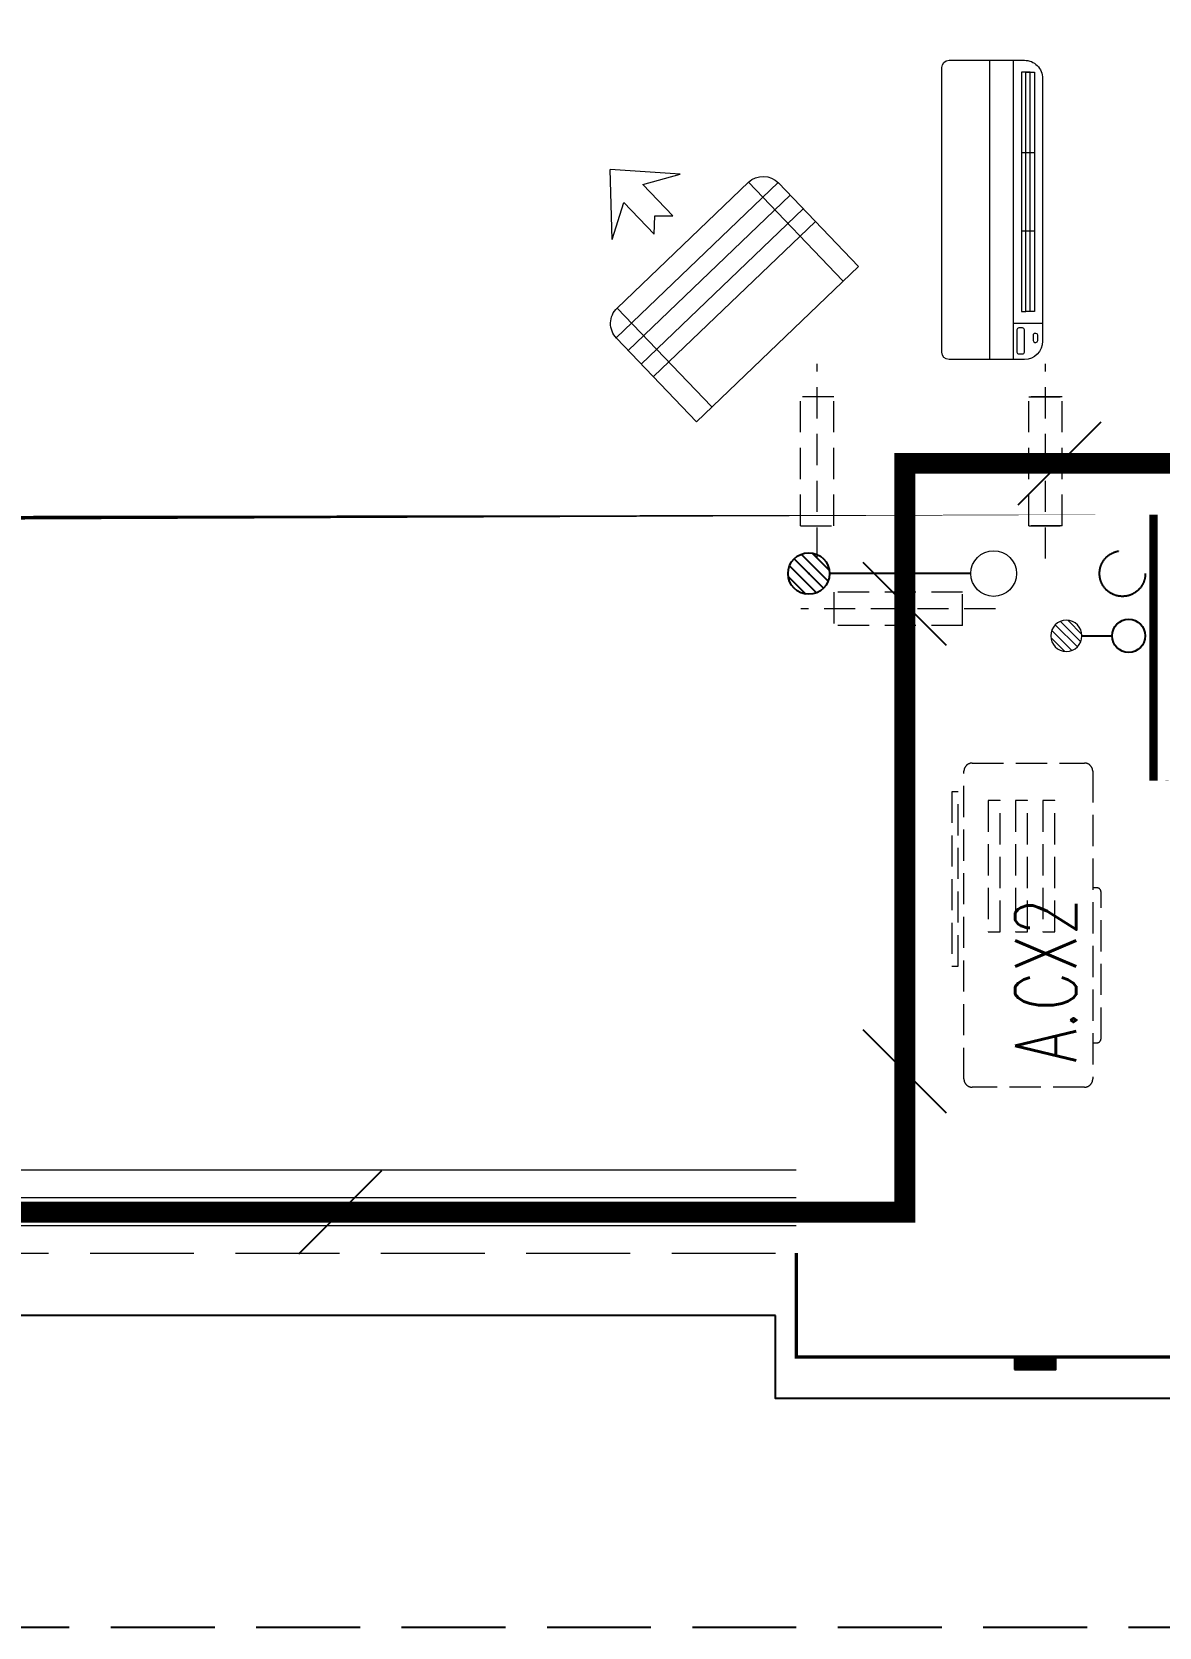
# Model space of a CAD drawing. Extents: x 5031545 to 5313844, y -886381 to -283477.
# Drawn here: x 5203856 to 5206569, y -856181 to -852343 of the extents above; entities that cross this region are included whole.
import ezdxf

# ---------------------------------------------------------------- set-up
doc = ezdxf.new("R2010")
doc.units = 0
doc.header["$LTSCALE"] = 1000
doc.header["$MEASUREMENT"] = 0
for name, pattern in [('CENTER2', [1.125, 0.75, -0.125, 0.125, -0.125]), ('DASH', [0.35, 0.25, -0.1]), ('HIDDEN', [0.375, 0.25, -0.125])]:
    doc.linetypes.add(name, pattern=pattern)
doc.layers.get('0').update_dxf_attribs({"linetype": 'CONTINUOUS'})
for name, color, linetype in [('$RECOVER_210609100354-73', 7, 'CONTINUOUS'), ('LVTRY', 252, 'CONTINUOUS'), ('SHTLN', 4, 'CONTINUOUS'), ('VPIPE-雨水', 4, 'DASH'), ('WIRE-接地', 2, 'CONTINUOUS'), ('卫生间', 6, 'CONTINUOUS'), ('看线', 185, 'CONTINUOUS'), ('立面', 73, 'CONTINUOUS'), ('铝合金', 144, 'CONTINUOUS')]:
    doc.layers.add(name, color=color, linetype=linetype)
for name, color, linetype, lineweight in [('EQUIP_地漏', 7, 'CONTINUOUS', 18), ('VPIPE-废水', 31, 'TG_F', 18), ('平面-栏杆', 56, 'CONTINUOUS', 15), ('平面-看线', 252, 'CONTINUOUS', 15), ('平面-空调室内机', 176, 'CONTINUOUS', 9), ('平面-空调预留孔', 252, 'CONTINUOUS', 15)]:
    doc.layers.add(name, color=color, linetype=linetype, lineweight=lineweight)
doc.styles.add('_TCH_DIM', font='SIMPLEX', dxfattribs={"bigfont": 'GBCBIG'})
doc.styles.add('TG_LINETYPE', font='SIMPLEX', dxfattribs={"width": 0.8, "height": 3, "bigfont": 'HZTXT'})
doc.linetypes.add('TG_F', pattern='A,2,-0.3,["F",TG_LINETYPE,S=0.1,R=0,X=-0.23,Y=-0.15],0', length=2.3)

# ---------------------------------------------------------------- blocks, each defined once
blk = doc.blocks.new('dongkong')
at = {"layer": '平面-空调预留孔', "color": 8, "linetype": 'HIDDEN', "ltscale": 0.3}
for p, q in [((-603796.0415180789, 210899.900060961), (-603796.0415180789, 210431.4859232727)), ((-603836.0415180789, 210820.9630630909), (-603836.0415180789, 210510.8096162414)), ((-603836.0415180789, 210820.9630630909), (-603756.0415180789, 210820.9630630909)), ((-603756.0415180789, 210820.9630630909), (-603756.0415180789, 210510.8096162414))]:
    blk.add_line(p, q, dxfattribs=at)
blk.add_lwpolyline([(-603756.0415180789, 210510.8096162414), (-603836.0415180789, 210510.8096162414)], dxfattribs=at)
blk = doc.blocks.new('$lvtry$00000171')
for p, q in [((-74.24621202462731, 10.60660171788186), (-10.60660171788186, 74.24621202462731)), ((-69.81875867368217, -27.39235180270043), (27.39235180242758, 69.81875867368217)), ((-53.03300858900184, -53.03300858886359), (53.03300858900184, 53.03300858886359)), ((-27.39235180242758, -69.81875867368217), (69.81875867368217, 27.39235180270043)), ((10.60660171788186, -74.24621202462731), (74.24621202462731, -10.60660171788186))]:
    blk.add_line(p, q)
blk.add_circle((0, 0), 75)
blk.add_point((0, 0))
blk = doc.blocks.new('$TwtSys$00000141')
at = {"color": 1}
for p, q in [((-47.09803151780761, 3.836055847277748), (-5.041545145413693, 45.89254221967349)), ((-47.09803151780761, 3.836055847277748), (-5.041545145413693, 45.89254221967349)), ((-43.60958444554853, -17.52724007043071), (17.52724007042889, 43.60958444554853)), ((-43.60958444554853, -17.52724007043071), (17.52724007042889, 43.60958444554853)), ((-33.23401871576607, -33.23401871577153), (33.23401871576607, 33.23401871576425)), ((-33.23401871576607, -33.23401871576971), (33.23401871576607, 33.23401871576425)), ((-16.17805684451741, -43.53063328177632), (43.79137317708955, 16.43879673983065)), ((-16.17805684451741, -43.53063328177632), (43.79137317708955, 16.43879673983247)), ((5.715553844029273, -46.12975947626182), (46.12974035062325, -5.715572969671484)), ((5.715553844029273, -46.12975947626182), (46.12974035062325, -5.715572969671484))]:
    blk.add_line(p, q, dxfattribs=at)
blk.add_circle((0, -1.818989403545856e-12), 47, dxfattribs=at)
blk.add_circle((0, -1.818989403545856e-12), 47, dxfattribs=at)
blk = doc.blocks.new('A$C001338C2')
at = {"color": 8}
for p, q in [((844.9999883423079, 303.6000072514144), (54.99998834231155, 303.6000543390692)), ((109.0525457565491, 214.7673082745569), (109.0525510513944, 303.6000511174025)), ((-1.49359439092e-05, 248.6000576173246), (-2.84423585981e-05, 22.0000576172315)), ((899.9999715576414, 22.00000397306576), (899.9999850640525, 248.6000039731589)), ((21.99997024633922, 5.63059293199e-05), (877.9999702463392, 5.2843679441e-06))]:
    blk.add_line(p, q, dxfattribs=at)
at = {"color": 8, "lineweight": 5}
for p, q in [((864.5756734352908, 278.6904651548975), (144.4768629888749, 278.6905080761171)), ((144.4768629888749, 278.6905080761171), (144.4768622188567, 265.7722729386405)), ((387.0097734353949, 278.6904936200444), (144.4768629888749, 278.6905080761171)), ((144.4768629888749, 278.6905080761171), (144.4768614488676, 252.8539829386973)), ((144.4768622188567, 265.7722729386405), (864.5756726653053, 265.772230017421)), ((144.4768606789075, 239.9356929386377), (144.4768614488676, 252.8539829386973)), ((144.4768614488676, 252.8539829386973), (864.5756718953162, 252.8539400174777)), ((864.5756711253525, 239.9356500174181), (144.4768606789075, 239.9356929386377)), ((387.0097711254275, 239.935678482565), (387.0097734353949, 278.6904936200444)), ((622.04272112545, 239.935664473509), (387.0097711254275, 239.935678482565)), ((864.5756734352908, 278.6904651548975), (622.0427234354138, 278.6904796109884)), ((622.0427234354138, 278.6904796109884), (622.04272112545, 239.935664473509)), ((864.5756718953162, 252.8539400174777), (864.5756734352908, 278.6904651548975)), ((864.5756726653053, 265.772230017421), (864.5756711253525, 239.9356500174181)), ((899.9999830474662, 214.7672611304297), (-1.69525337697e-05, 214.7673147745954)), ((899.9999787804518, 143.1781611304468), (-2.12195482163e-05, 143.1782147746126))]:
    blk.add_line(p, q, dxfattribs=at)
at = {"color": 8}
for points in [[(73.08482630450817, 275.0144977724194), (56.77886350143308, 275.0144987443309, -0.414213562373095), (51.27886382925863, 280.5144990721565), (51.27886400034913, 283.3844664433818, -0.414213562373095), (56.77886432817468, 288.8844661155563), (73.08482713124977, 288.8844651436448, -0.4142135623732024), (78.58482680342422, 283.3844648158192), (78.58482663233372, 280.5144974445939, -0.414213562373095)], [(89.24090579471158, 226.3562818807586), (22.19125331861505, 226.3562858772129, -0.414213562372504), (16.6912536464406, 231.8562862050385), (16.69125431894281, 243.1390318179401, -0.414213562373095), (22.19125464676836, 248.6390314901146), (89.24090712286488, 248.6390274936603, -0.414213562373095), (94.74090679503934, 243.1390271658347), (94.74090612253713, 231.8562815529331, -0.414213562373095)]]:
    blk.add_lwpolyline(points, format="xyb", close=True, dxfattribs=at)
for centre, radius, start, end in [((54.99998506405609, 248.6000543390692), 55.0000000000001, 89.99999658490542, 179.9999965849054), ((844.9999850640525, 248.6000072514144), 55.0000000000001, 359.9999965849054, 89.99999658490542), ((21.9999715576414, 22.00005630592932), 22.00000000000004, 179.9999965849054, 269.9999965849054), ((877.9999715576414, 22.00000528436794), 22.00000000000004, 269.9999965849054, 359.9999965849054)]:
    blk.add_arc(centre, radius, start, end, dxfattribs=at)
blk = doc.blocks.new('fergve')
at = {"layer": '平面-空调预留孔', "color": 8, "linetype": 'DASH', "ltscale": 0.3}
for p, q in [((119062.717304058, 54987.64907498009), (119062.717304058, 54977.64907498009)), ((119072.717304058, 54967.64907498009), (119425.5529723145, 54967.64907498009)), ((119435.5529723145, 54977.64907498009), (119435.5529723145, 54987.64907498009))]:
    blk.add_line(p, q, dxfattribs=at)
for points in [[(119666.6522452464, 55326.75839339898), (119246.8340998819, 55326.75839339898), (119246.8340998819, 55311.64433774215), (119666.6522452464, 55311.64433774215)], [(119645.4876140846, 55239.18252008365), (119329.9588134751, 55239.18252008365), (119329.9588134751, 55210.21092074577), (119645.4876140846, 55210.21092074577)], [(119645.4876140846, 55173.38063160962), (119329.9588134751, 55173.38063160962), (119329.9588134751, 55144.40903227197), (119645.4876140846, 55144.40903227197)], [(119645.4876140846, 55107.57874313582), (119329.9588134751, 55107.57874313582), (119329.9588134751, 55078.60714379794), (119645.4876140846, 55078.60714379794)]]:
    blk.add_lwpolyline(points, close=True, dxfattribs=at)
blk.add_lwpolyline([(119715.8642389868, 54987.64907498032), (118975.8642389868, 54987.64907498009, -0.414213562373517), (118955.8642389868, 55007.64907498009), (118955.8642389873, 55277.64907498009, -0.414213562372746), (118975.8642389873, 55297.64907498009), (119715.8642389864, 55297.64907498009, -0.4142135623727947), (119735.8642389864, 55277.64907498009), (119735.8642389868, 55007.64907498055, -0.4142135623733224)], format="xyb", close=True, dxfattribs=at)
for centre, start, end in [((119072.717304058, 54977.64907498009), 180, 270), ((119425.5529723145, 54977.64907498009), 270, 0)]:
    blk.add_arc(centre, 10, start, end, dxfattribs=at)
at = {"layer": '平面-空调预留孔', "color": 8, "linetype": 'DASH', "ltscale": 0.3, "style": '_TCH_DIM', "width": 0.7058823529411765}
blk.add_text('A.CX2', height=146.88, dxfattribs=at).set_placement((119015.260064729, 55027.2738646582))
blk = doc.blocks.new('dasdasf1sa2f31as32f')
at = {"color": 8}
for p, q in [((-116.0333029678441, 585.5764855154375), (43.31421442719875, 640.474787555806)), ((82.68419507401995, 476.5984332799144), (43.31421442719875, 640.474787555806)), ((-22.77745136787416, 585.5073602304651), (-116.0333029678441, 585.5764855154375)), ((-22.77745136787416, 585.5073602304651), (-73.37246493535349, 493.2492008739632)), ((32.42647185805254, 555.0730752506729), (-18.10105440387269, 462.9379765309382)), ((82.68419507401995, 476.5984332799144), (32.42647185805254, 555.0730752506729)), ((-473.4737950866693, 259.6563084750783), (-339.4594785901136, 504.0265200089943)), ((-269.8119794043596, 524.3392218776735), (-427.6640969782602, 236.5016507070477)), ((134.6253530689864, 245.484414406435), (-338.8351731522707, 505.1322360634172)), ((-269.8119794043596, 524.3392218776735), (113.7016146283713, 314.0177107195245)), ((-31.30690161697567, 504.4059078391083), (-73.37246493535349, 493.2492008739632)), ((-18.10105440387269, 462.9379765309382), (-31.30690161697567, 504.4059078391083)), ((114.6759563127998, 208.4019676803059), (-359.0953820513678, 468.2211672088001)), ((92.58920825674431, 168.8330396253091), (-380.8957810040447, 428.4689359338913)), ((72.34237424354069, 131.9136772763986), (-401.1422099253978, 391.5503122554119)), ((113.7016146283713, 314.0177107195245), (-44.1505029455293, 26.18013954889921)), ((0, 0), (-473.4737950866693, 259.6563084750783)), ((134.0143164967885, 244.3702115339634), (0, 0))]:
    blk.add_line(p, q, dxfattribs=at)
for centre, radius, start, end in [((-294.4793780628825, 479.3591213504569), 51.30000000018548, 61.25933126190097, 151.2593312616622), ((89.03421596984845, 269.0376101925353), 51.29999999996637, 331.2593312598987, 61.25933126186338)]:
    blk.add_arc(centre, radius, start, end, dxfattribs=at)
blk = doc.blocks.new('BFBTCSD')
at = {"layer": '卫生间', "color": 252, "linetype": 'DASH'}
blk.add_lwpolyline([(706816.5764145522, 673857.1717473625), (705216.5636133447, 673857.171747351), (705216.5636133533, 672657.1717476447), (684016.5915057282, 672657.1717470805), (684016.5915057282, 673857.1717473298), (681416.5793612655, 673857.1717472282), (681416.5793609418, 683557.1717473555), (683216.5792870072, 683557.1717473478), (683216.5799416204, 684557.1717415778), (689716.5812359976, 684557.1717831371), (689716.5788299534, 689157.1715729473), (698116.5806222568, 689157.1698435326), (698116.5806186114, 684657.1700917176), (697816.5782375892, 684657.169929029), (697816.5782375892, 683557.1718128157), (699116.5757606748, 683557.1718128176), (699116.57576521, 684557.1717789109), (706016.5764158695, 684557.1717868814), (706016.5764158714, 683557.1712656841), (706816.5788106135, 683557.1717473582)], dxfattribs=at)
blk = doc.blocks.new('$TelecSys$00000008')
blk.add_line((0.4000000000014552, 0.3999999999996362), (-0.4000000000014552, -0.3999999999996362))

msp = doc.modelspace()

# ---------------------------------------------------------------- hatches: boundary and pattern name
at = {"layer": '立面'}
h = msp.add_hatch(dxfattribs=at)
h.set_pattern_fill('ANSI31', color=252, scale=2)
h.set_pattern_definition([(45, (4317995.776804228, -1651126.263670412), (-2.245064030267288, 2.245064030267288), [])])
h.paths.add_polyline_path([(5206221.063628498, -855560.7636704119), (5206321.063628498, -855560.7636704119), (5206321.063628498, -855530.7636704119), (5206221.063628498, -855530.7636704119)])

# ---------------------------------------------------------------- linework, layer by layer
at = {"layer": '$RECOVER_210609100354-73', "color": 252, "ltscale": 0.1}
msp.add_line((5206116.094533806, -853645.8025629977), (5205776.096933279, -853645.8025932529), dxfattribs=at)
msp.add_lwpolyline([(5206383.699332777, -853795.8025761249), (5206456.099332777, -853795.8025743244)], dxfattribs=at)
at = {"layer": '$RECOVER_210609100354-73', "color": 252}
msp.add_circle((5206496.099332777, -853795.8025743244), 40, dxfattribs=at)
at = {"color": 252, "linetype": 'DASH', "ltscale": 0.8, "const_width": 20}
msp.add_lwpolyline([(5187736.102159982, -853520.8025685137), (5193906.195431371, -853520.8025685137), (5193906.093200473, -854720.8027740493), (5194656.104989828, -854720.802579008), (5194656.104989828, -855320.8025685966), (5199636.095609642, -855320.8025684026), (5199636.095609642, -854720.8025789596), (5200386.095933803, -854720.8027739951), (5200386.095933803, -853520.8025685707), (5206556.098568694, -853520.802568506), (5206556.098568699, -854120.8025685407), (5209486.099233969, -854120.8025685295), (5209486.098557143, -846140.8025457286)], dxfattribs=at)
at = {"color": 252, "const_width": 8}
msp.add_lwpolyline([(5206846.086420833, -855280.8025682832), (5206846.086420833, -855580.8025682829), (5206746.086411587, -855580.8030065792), (5206746.08643008, -855530.8025692275), (5205696.086458151, -855530.8025791433), (5205696.086476645, -855280.8017025508)], dxfattribs=at)
at = {"layer": 'VPIPE-废水', "color": 252}
msp.add_circle((5206171.094533806, -853645.8025629977), 55, dxfattribs=at)
at = {"layer": 'VPIPE-雨水', "color": 252}
msp.add_circle((5206481.099332777, -853645.8025761249), 55, dxfattribs=at)
at = {"layer": 'WIRE-接地', "color": 2, "linetype": 'CENTER2', "const_width": 50}
msp.add_lwpolyline([(5209348.707545133, -848982.8020138331), (5209348.707545133, -853991.573216781), (5206702.685925001, -853991.573216781), (5206702.685925001, -853380.6037466191), (5205957.331694603, -853380.6037466191), (5205957.331694603, -855182.3744574077), (5200989.149625089, -855182.3744574077), (5200989.149625089, -854581.1479668394), (5199502.656985555, -854581.1479668394), (5199502.656985555, -855181.2292008586), (5194798.394233765, -855181.2292008586), (5194798.394233765, -854574.6581797488), (5193297.502486397, -854574.6581797488), (5193297.502486397, -855184.36620792), (5188350.013567731, -855184.36620792)], dxfattribs=at)
at = {"layer": '平面-栏杆', "color": 252}
for points in [[(5201196.09332099, -855147.4692364377), (5205696.096933235, -855147.4692352319)], [(5201196.09332099, -855214.1359031044), (5205696.096933235, -855214.1359019012)]]:
    msp.add_lwpolyline(points, dxfattribs=at)
at = {"layer": '平面-看线', "color": 252}
msp.add_lwpolyline([(5201196.093320991, -855080.8025697712), (5205696.096933235, -855080.8025685626)], dxfattribs=at)
at = {"layer": '平面-看线', "color": 252, "linetype": 'DASH'}
msp.add_lwpolyline([(5201196.09332099, -855280.8025697712), (5205696.096933235, -855280.80256857)], dxfattribs=at)
at = {"layer": '看线', "color": 252}
msp.add_lwpolyline([(5206846.086413646, -855080.8025688003), (5206896.086413596, -855080.8023496522), (5206896.088824227, -855630.8025749549), (5205646.086428046, -855630.802420845), (5205646.08644602, -855430.8748993976)], dxfattribs=at)
at = {"layer": '看线', "color": 252, "ltscale": 0.5}
msp.add_lwpolyline([(5205646.086446025, -855430.8026668977), (5201196.096648552, -855430.8104310059)], dxfattribs=at)
at = {"layer": '立面', "color": 252}
msp.add_lwpolyline([(5206221.063628498, -855560.7636704119), (5206321.063628498, -855560.7636704119), (5206321.063628498, -855530.7636704119), (5206221.063628498, -855530.7636704119)], close=True, dxfattribs=at)
at = {"layer": '铝合金', "color": 252}
msp.add_lwpolyline([(5206221.063628498, -855560.7636704119), (5206321.063628498, -855560.7636704119), (5206321.063628498, -855530.7636704119), (5206221.063628498, -855530.7636704119)], close=True, dxfattribs=at)

# ---------------------------------------------------------------- block references
at = {"xscale": -1}
msp.add_blockref('BFBTCSD', (5891762.67334791, -1528837.974315905), dxfattribs=at)
at = {"color": 252, "rotation": 90}
msp.add_blockref('fergve', (5261397.242635228, -973837.5998954014), dxfattribs=at)
at = {"layer": 'EQUIP_地漏', "color": 252, "xscale": 0.8, "yscale": -0.8, "zscale": 0.8, "rotation": 180}
msp.add_blockref('$TwtSys$00000141', (5206346.099332777, -853795.8025761249), dxfattribs=at)
at = {"layer": 'LVTRY', "color": 252, "xscale": 0.6666666667107825, "yscale": 0.6666666667107825, "rotation": 269.9999999939778}
msp.add_blockref('$lvtry$00000171', (5205726.096933276, -853645.8025932477), dxfattribs=at)
at = {"layer": 'SHTLN', "color": 6, "xscale": 250, "yscale": 250, "zscale": 250}
for p, rotation in [((5206330.008809802, -853380.6037466191), 180), ((5205957.331694603, -853718.9891020134), 270), ((5205957.331694603, -854843.9891020134), 270), ((5204598.240659846, -855182.3744574077), 180)]:
    msp.add_blockref('$TelecSys$00000008', p, dxfattribs=dict(at, rotation=rotation))
at = {"layer": '平面-空调室内机', "color": 252, "ltscale": 0.3, "xscale": -1}
for p, rotation in [((5809542.138450698, -642709.9920721811), 180), ((5810092.233154832, -642709.992055048), 180), ((4995275.40394117, -249934.7610415281), 270)]:
    msp.add_blockref('dongkong', p, dxfattribs=dict(at, rotation=rotation))
at = {"layer": '平面-空调室内机', "color": 252, "ltscale": 0.3, "rotation": 180}
msp.add_blockref('dongkong', (4602500.150118674, -642709.9920550482), dxfattribs=at)
at = {"layer": '平面-空调预留孔', "color": 252, "xscale": -0.800000000046565, "yscale": 0.800000000046565, "zscale": 0.800000000046565, "rotation": 269.9999997665698}
msp.add_blockref('A$C001338C2', (5206046.199051712, -853130.8016506671), dxfattribs=at)
at = {"layer": '平面-空调预留孔', "color": 252, "xscale": -1, "rotation": 15.00000000331026}
msp.add_blockref('dasdasf1sa2f31as32f', (5205455.961964034, -853280.8025861129), dxfattribs=at)

doc.saveas('drawing.dxf')
